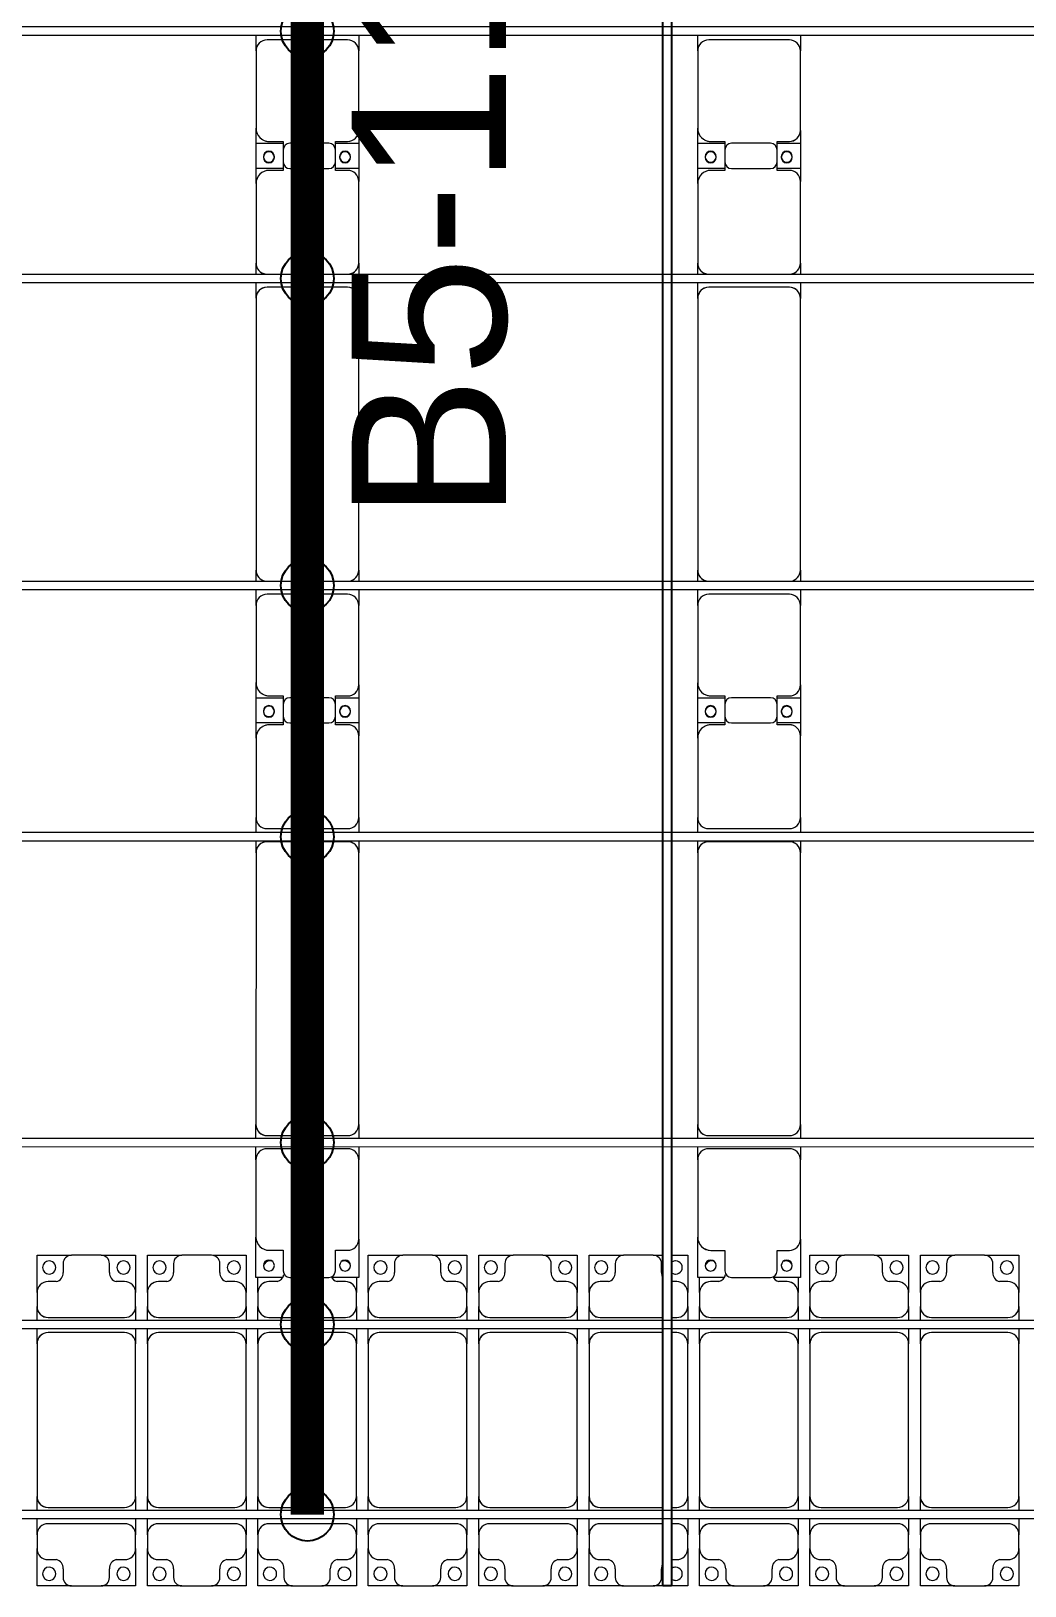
# Model space of a CAD drawing. Header units: millimetres. Extents: x -147246 to 112336, y -213734 to -86506.
# Drawn here: x -137366 to -132866, y -169394 to -162355 of the extents above; entities that cross this region are included whole.
import ezdxf

# ---------------------------------------------------------------- set-up
doc = ezdxf.new("R2010")
doc.units = ezdxf.units.MM
doc.layers.add('A-GENM', color=13, linetype='Continuous', lineweight=9)
doc.layers.add('S-BEAM', color=12, linetype='Continuous', lineweight=9)
doc.layers.add('GC-GHI CHU', color=2, linetype='Continuous')
doc.layers.add('GC-HOP 40x60 GIA CUONG', color=1, linetype='Continuous')
doc.styles.add('GC_VN', font='arial.ttf')

# ---------------------------------------------------------------- blocks, each defined once
blk = doc.blocks.new('Dầm C52 - Dầm C52-18788-BỐ TRÍ KHUNG KẾT CẤU BÈ PIN 05')
at = {"layer": 'S-BEAM', "color": 1}
for p, q in [((-74474.3, 20), (74474.3, 20)), ((74474.3, -20), (-74474.3, -20))]:
    blk.add_line(p, q, dxfattribs=at)
blk = doc.blocks.new('Dầm C52 - Dầm C52-18789-BỐ TRÍ KHUNG KẾT CẤU BÈ PIN 05')
at = {"layer": 'S-BEAM', "color": 1}
for p, q in [((-74474.3, 20), (74474.3, 20)), ((74474.3, -20), (-74474.3, -20))]:
    blk.add_line(p, q, dxfattribs=at)
blk = doc.blocks.new('Dầm C52 - Dầm C52-18790-BỐ TRÍ KHUNG KẾT CẤU BÈ PIN 05')
at = {"layer": 'S-BEAM', "color": 1}
for p, q in [((-74474.3, 20), (74474.3, 20)), ((74474.3, -20), (-74474.3, -20))]:
    blk.add_line(p, q, dxfattribs=at)
blk = doc.blocks.new('Dầm C52 - Hộp 40x60-38180-BỐ TRÍ KHUNG KẾT CẤU BÈ PIN 05')
at = {"layer": 'S-BEAM', "color": 3, "lineweight": 25}
for p, q in [((-38419.7, 20), (38419.7, 20)), ((38419.7, 20), (38419.7, -20)), ((38419.7, -20), (-38419.7, -20))]:
    blk.add_line(p, q, dxfattribs=at)
blk = doc.blocks.new('Dai phao do pin - DẢI PHAO ĐỠ PIN-35884-BỐ TRÍ KHUNG KẾT CẤU BÈ PIN 05')
at = {"layer": 'A-GENM', "color": 7}
for p, q in [((-1312.2, 241.6), (-1129.7, 241.6)), ((-1312.2, 120.5), (-1312.2, 241.6)), ((-779.7, 241.6), (-1129.7, 241.6)), ((-779.7, 241.6), (-721.9, 241.6)), ((-681.9, 241.6), (-620.3, 241.6)), ((610.3, 241.6), (-620.3, 241.6)), ((610.3, 241.6), (663.1, 241.6)), ((703.1, 241.6), (769.7, 241.6)), ((1129.7, 241.6), (769.7, 241.6)), ((1129.7, 241.6), (1312.2, 241.6)), ((1197.8, 241.6), (1380.3, 241.6)), ((1197.8, 120.5), (1197.8, 241.6)), ((1312.2, 241.6), (1312.2, 120.5)), ((1730.3, 241.6), (1380.3, 241.6)), ((1730.3, 241.6), (1800.5, 241.6)), ((1840.5, 241.6), (1889.7, 241.6)), ((3120.3, 241.6), (1889.7, 241.6)), ((3120.3, 241.6), (3190.5, 241.6)), ((3230.5, 241.6), (3279.7, 241.6)), ((3639.7, 241.6), (3279.7, 241.6)), ((3639.7, 241.6), (3822.2, 241.6)), ((3707.8, 241.6), (3890.3, 241.6)), ((3707.8, 120.5), (3707.8, 241.6)), ((3822.2, 241.6), (3822.2, 120.5)), ((4240.3, 241.6), (3890.3, 241.6)), ((4240.3, 241.6), (4310.5, 241.6)), ((-1189.7, 181.6), (-1189.7, 118.2)), ((-729.7, -173.4), (-729.7, 191.6)), ((-670.3, 191.6), (-670.3, -173.4)), ((660.3, -173.4), (660.3, 191.6)), ((719.7, 191.6), (719.7, -173.4)), ((1189.7, 118.2), (1189.7, 181.6)), ((1320.3, 181.6), (1320.3, 118.2)), ((1780.3, -173.4), (1780.3, 191.6)), ((3170.3, -173.4), (3170.3, 191.6)), ((3699.7, 118.2), (3699.7, 181.6)), ((3830.3, 181.6), (3830.3, 118.2)), ((4290.3, -173.4), (4290.3, 191.6)), ((-1312.2, 88.2), (-1312.2, -88.2)), ((-1189.7, 118.2), (-1282.2, 118.2)), ((1282.2, 118.2), (1189.7, 118.2)), ((1197.8, 88.2), (1197.8, -88.2)), ((1320.3, 118.2), (1227.8, 118.2)), ((1312.2, -88.2), (1312.2, 88.2)), ((3792.2, 118.2), (3699.7, 118.2)), ((3707.8, 88.2), (3707.8, -88.2)), ((3830.3, 118.2), (3737.8, 118.2)), ((3822.2, -88.2), (3822.2, 88.2)), ((-1312.2, -223.4), (-1312.2, -100.4)), ((-1282.2, -118.2), (-1189.7, -118.2)), ((-1189.7, -118.2), (-1189.7, -173.4)), ((1189.7, -173.4), (1189.7, -118.2)), ((1189.7, -118.2), (1282.2, -118.2)), ((1197.8, -223.4), (1197.8, -118.2)), ((1227.8, -118.2), (1320.3, -118.2)), ((1312.2, -118.2), (1312.2, -223.4)), ((1320.3, -118.2), (1320.3, -173.4)), ((3699.7, -173.4), (3699.7, -118.2)), ((3699.7, -118.2), (3792.2, -118.2)), ((3707.8, -223.4), (3707.8, -118.2)), ((3737.8, -118.2), (3830.3, -118.2)), ((3822.2, -118.2), (3822.2, -223.4)), ((3830.3, -118.2), (3830.3, -173.4)), ((-1139.7, -223.4), (-1312.2, -223.4)), ((-1139.7, -223.4), (-779.7, -223.4)), ((-721.9, -223.4), (-779.7, -223.4)), ((-620.3, -223.4), (-681.9, -223.4)), ((-620.3, -223.4), (610.3, -223.4)), ((663.1, -223.4), (610.3, -223.4)), ((769.7, -223.4), (703.1, -223.4)), ((769.7, -223.4), (1139.7, -223.4)), ((1312.2, -223.4), (1139.7, -223.4)), ((1370.3, -223.4), (1197.8, -223.4)), ((1370.3, -223.4), (1730.3, -223.4)), ((1800.5, -223.4), (1730.3, -223.4)), ((1889.7, -223.4), (1840.5, -223.4)), ((1889.7, -223.4), (3120.3, -223.4)), ((3190.5, -223.4), (3120.3, -223.4)), ((3279.7, -223.4), (3230.5, -223.4)), ((3279.7, -223.4), (3649.7, -223.4)), ((3822.2, -223.4), (3649.7, -223.4)), ((3880.3, -223.4), (3707.8, -223.4)), ((3880.3, -223.4), (4240.3, -223.4)), ((4310.5, -223.4), (4240.3, -223.4))]:
    blk.add_line(p, q, dxfattribs=at)
for centre, radius, start, end in [((-1129.7, 181.6), 60, 90, 180), ((-1129.7, 181.6), 60, 150, 180), ((-779.7, 191.6), 50, 360, 90), ((-779.7, 191.6), 50, 360, 45), ((-620.3, 191.6), 50, 90, 180), ((-620.3, 191.6), 50, 105, 180), ((610.3, 191.6), 50, 360, 90), ((610.3, 191.6), 50, 15, 90), ((769.7, 191.6), 50, 90, 180), ((769.7, 191.6), 50, 135, 180), ((1129.7, 181.6), 60, 360, 90), ((1129.7, 181.6), 60, 360, 30), ((1380.3, 181.6), 60, 90, 180), ((1380.3, 181.6), 60, 150, 180), ((1730.3, 191.6), 50, 360, 90), ((1730.3, 191.6), 50, 360, 45), ((1889.7, 191.6), 50, 90, 173.05948), ((1889.7, 191.6), 50, 105, 173.05948), ((3120.3, 191.6), 50, 360, 90), ((3120.3, 191.6), 50, 15, 90), ((3279.7, 191.6), 50, 90, 173.05948), ((3279.7, 191.6), 50, 135, 173.05948), ((3639.7, 181.6), 60, 360, 90), ((3639.7, 181.6), 60, 360, 30), ((3890.3, 181.6), 60, 90, 180), ((3890.3, 181.6), 60, 150, 180), ((4240.3, 191.6), 50, 360, 90), ((4240.3, 191.6), 50, 360, 45), ((-1258.6, 183.2), 25, 0, 180), ((-1258.6, 183.2), 25, 180, 360), ((1248.6, 183.2), 25, 360, 180), ((1248.6, 183.2), 25, 180, 0), ((1251.4, 183.2), 25, 0, 180), ((1251.4, 183.2), 25, 180, 360), ((3758.6, 183.2), 25, 0, 180), ((3758.6, 183.2), 25, 180, 360), ((3761.4, 183.2), 25, 360, 180), ((3761.4, 183.2), 25, 180, 0), ((-1282.2, 88.2), 30, 90, 180), ((1227.8, 88.2), 30, 90, 180), ((1282.2, 88.2), 30, 360, 90), ((3737.8, 88.2), 30, 90, 180), ((3792.2, 88.2), 30, 360, 90), ((-1282.2, -88.2), 30, 180, 270), ((-1282.2, -88.2), 30, 210, 240), ((-1258.6, -161.8), 25, 0, 180), ((-1258.6, -161.8), 25, 75, 90), ((1227.8, -88.2), 30, 180, 270), ((1248.6, -161.8), 25, 0, 180), ((1251.4, -161.8), 25, 0, 180), ((1282.2, -88.2), 30, 270, 360), ((3737.8, -88.2), 30, 180, 270), ((3758.6, -161.8), 25, 0, 180), ((3761.4, -161.8), 25, 0, 180), ((3792.2, -88.2), 30, 270, 360), ((-1258.6, -161.8), 25, 180, 0), ((-1139.7, -173.4), 50, 180, 270), ((-1139.7, -173.4), 50, 180, 225), ((-779.7, -173.4), 50, 270, 360), ((-779.7, -173.4), 50, 315, 360), ((-620.3, -173.4), 50, 180, 270), ((-620.3, -173.4), 50, 180, 270), ((610.3, -173.4), 50, 270, 360), ((610.3, -173.4), 50, 285, 360), ((769.7, -173.4), 50, 180, 270), ((769.7, -173.4), 50, 180, 225), ((1139.7, -173.4), 50, 270, 360), ((1139.7, -173.4), 50, 315, 360), ((1248.6, -161.8), 25, 180, 360), ((1251.4, -161.8), 25, 180, 0), ((1370.3, -173.4), 50, 180, 270), ((1370.3, -173.4), 50, 180, 225), ((1730.3, -173.4), 50, 270, 360), ((1730.3, -173.4), 50, 315, 360), ((1889.7, -173.4), 50, 186.94052, 270), ((1889.7, -173.4), 50, 186.94052, 270), ((3120.3, -173.4), 50, 270, 360), ((3120.3, -173.4), 50, 285, 360), ((3279.7, -173.4), 50, 186.94052, 270), ((3279.7, -173.4), 50, 186.94052, 225), ((3649.7, -173.4), 50, 270, 0), ((3649.7, -173.4), 50, 315, 0), ((3758.6, -161.8), 25, 180, 360), ((3761.4, -161.8), 25, 180, 360), ((3880.3, -173.4), 50, 180, 270), ((3880.3, -173.4), 50, 180, 225), ((4240.3, -173.4), 50, 270, 360), ((4240.3, -173.4), 50, 315, 360)]:
    blk.add_arc(centre, radius, start, end, dxfattribs=at)
blk = doc.blocks.new('Dai phao do pin - DẢI PHAO ĐỠ PIN-35915-BỐ TRÍ KHUNG KẾT CẤU BÈ PIN 05')
at = {"layer": 'A-GENM', "color": 7}
for p, q in [((-1312.2, 241.6), (-1129.7, 241.6)), ((-1312.2, 120.4), (-1312.2, 241.6)), ((-779.7, 241.6), (-1129.7, 241.6)), ((-779.7, 241.6), (-721.9, 241.6)), ((-681.9, 241.6), (-620.3, 241.6)), ((610.3, 241.6), (-620.3, 241.6)), ((610.3, 241.6), (663.1, 241.6)), ((703.1, 241.6), (769.7, 241.6)), ((1129.7, 241.6), (769.7, 241.6)), ((1129.7, 241.6), (1312.2, 241.6)), ((1197.8, 241.6), (1380.3, 241.6)), ((1197.8, 118.2), (1197.8, 241.6)), ((1312.2, 241.6), (1312.2, 118.2)), ((1730.3, 241.6), (1380.3, 241.6)), ((1730.3, 241.6), (1800.5, 241.6)), ((1840.5, 241.6), (1889.7, 241.6)), ((3120.3, 241.6), (1889.7, 241.6)), ((3120.3, 241.6), (3190.5, 241.6)), ((3230.5, 241.6), (3279.7, 241.6)), ((3639.7, 241.6), (3279.7, 241.6)), ((3639.7, 241.6), (3822.2, 241.6)), ((3707.8, 241.6), (3890.3, 241.6)), ((3707.8, 118.2), (3707.8, 241.6)), ((3822.2, 241.6), (3822.2, 118.2)), ((4240.3, 241.6), (3890.3, 241.6)), ((4240.3, 241.6), (4310.5, 241.6)), ((-1189.7, 181.6), (-1189.7, 118.2)), ((-729.7, -173.4), (-729.7, 191.6)), ((-670.3, 191.6), (-670.3, -173.4)), ((660.3, -173.4), (660.3, 191.6)), ((719.7, 191.6), (719.7, -173.4)), ((1189.7, 118.2), (1189.7, 181.6)), ((1320.3, 181.6), (1320.3, 118.2)), ((1780.3, -173.4), (1780.3, 191.6)), ((3170.3, -173.4), (3170.3, 191.6)), ((3699.7, 118.2), (3699.7, 181.6)), ((3830.3, 181.6), (3830.3, 118.2)), ((4290.3, -173.4), (4290.3, 191.6)), ((-1312.2, 88.2), (-1312.2, -88.2)), ((-1189.7, 118.2), (-1282.2, 118.2)), ((1282.2, 118.2), (1189.7, 118.2)), ((1197.8, 88.2), (1197.8, -88.2)), ((1320.3, 118.2), (1227.8, 118.2)), ((1312.2, -88.2), (1312.2, 88.2)), ((3792.2, 118.2), (3699.7, 118.2)), ((3707.8, 88.2), (3707.8, -88.2)), ((3830.3, 118.2), (3737.8, 118.2)), ((3822.2, -88.2), (3822.2, 88.2)), ((-1312.2, -223.4), (-1312.2, -100.4)), ((-1282.2, -118.2), (-1189.7, -118.2)), ((-1189.7, -118.2), (-1189.7, -173.4)), ((1189.7, -173.4), (1189.7, -118.2)), ((1189.7, -118.2), (1282.2, -118.2)), ((1197.8, -223.4), (1197.8, -118.2)), ((1227.8, -118.2), (1320.3, -118.2)), ((1312.2, -118.2), (1312.2, -223.4)), ((1320.3, -118.2), (1320.3, -173.4)), ((3699.7, -173.4), (3699.7, -118.2)), ((3699.7, -118.2), (3792.2, -118.2)), ((3707.8, -223.4), (3707.8, -118.2)), ((3737.8, -118.2), (3830.3, -118.2)), ((3822.2, -118.2), (3822.2, -223.4)), ((3830.3, -118.2), (3830.3, -173.4)), ((-1139.7, -223.4), (-1312.2, -223.4)), ((-1139.7, -223.4), (-779.7, -223.4)), ((-721.9, -223.4), (-779.7, -223.4)), ((-620.3, -223.4), (-681.9, -223.4)), ((-620.3, -223.4), (610.3, -223.4)), ((663.1, -223.4), (610.3, -223.4)), ((769.7, -223.4), (703.1, -223.4)), ((769.7, -223.4), (1139.7, -223.4)), ((1312.2, -223.4), (1139.7, -223.4)), ((1370.3, -223.4), (1197.8, -223.4)), ((1370.3, -223.4), (1730.3, -223.4)), ((1800.5, -223.4), (1730.3, -223.4)), ((1889.7, -223.4), (1840.5, -223.4)), ((1889.7, -223.4), (3120.3, -223.4)), ((3190.5, -223.4), (3120.3, -223.4)), ((3279.7, -223.4), (3230.5, -223.4)), ((3279.7, -223.4), (3649.7, -223.4)), ((3822.2, -223.4), (3649.7, -223.4)), ((3880.3, -223.4), (3707.8, -223.4)), ((3880.3, -223.4), (4240.3, -223.4)), ((4310.5, -223.4), (4240.3, -223.4))]:
    blk.add_line(p, q, dxfattribs=at)
for centre, radius, start, end in [((-1129.7, 181.6), 60, 90, 180), ((-1129.7, 181.6), 60, 150, 180), ((-779.7, 191.6), 50, 360, 90), ((-779.7, 191.6), 50, 360, 45), ((-620.3, 191.6), 50, 90, 180), ((-620.3, 191.6), 50, 150, 180), ((-620.3, 191.6), 50, 105, 148.92598), ((610.3, 191.6), 50, 360, 90), ((610.3, 191.6), 50, 15, 90), ((769.7, 191.6), 50, 90, 180), ((769.7, 191.6), 50, 135, 180), ((1129.7, 181.6), 60, 360, 90), ((1129.7, 181.6), 60, 360, 30), ((1380.3, 181.6), 60, 90, 180), ((1380.3, 181.6), 60, 150, 180), ((1730.3, 191.6), 50, 360, 90), ((1730.3, 191.6), 50, 360, 45), ((1889.7, 191.6), 50, 90, 173.05948), ((1889.7, 191.6), 50, 150, 173.05948), ((1889.7, 191.6), 50, 105, 148.91145), ((3120.3, 191.6), 50, 360, 90), ((3120.3, 191.6), 50, 15, 90), ((3279.7, 191.6), 50, 90, 173.05948), ((3279.7, 191.6), 50, 135, 173.05948), ((3639.7, 181.6), 60, 360, 90), ((3639.7, 181.6), 60, 360, 30), ((3890.3, 181.6), 60, 90, 180), ((3890.3, 181.6), 60, 150, 180), ((4240.3, 191.6), 50, 360, 90), ((4240.3, 191.6), 50, 360, 45), ((-1258.6, 183.2), 25, 0, 180), ((-1258.6, 183.2), 25, 180, 360), ((1248.6, 183.2), 25, 360, 180), ((1248.6, 183.2), 25, 180, 0), ((1251.4, 183.2), 25, 0, 180), ((1251.4, 183.2), 25, 180, 360), ((3758.6, 183.2), 25, 0, 180), ((3758.6, 183.2), 25, 180, 360), ((3761.4, 183.2), 25, 360, 180), ((3761.4, 183.2), 25, 180, 0), ((-1282.2, 88.2), 30, 90, 180), ((1227.8, 88.2), 30, 90, 180), ((1282.2, 88.2), 30, 360, 90), ((3737.8, 88.2), 30, 90, 180), ((3792.2, 88.2), 30, 360, 90), ((-1282.2, -88.2), 30, 180, 270), ((-1282.2, -88.2), 30, 210, 240), ((-1258.6, -161.8), 25, 0, 180), ((-1258.6, -161.8), 25, 75, 90), ((1227.8, -88.2), 30, 180, 270), ((1248.6, -161.8), 25, 0, 180), ((1251.4, -161.8), 25, 0, 180), ((1282.2, -88.2), 30, 270, 360), ((3737.8, -88.2), 30, 180, 270), ((3758.6, -161.8), 25, 0, 180), ((3761.4, -161.8), 25, 0, 180), ((3792.2, -88.2), 30, 270, 360), ((-1258.6, -161.8), 25, 180, 0), ((-1139.7, -173.4), 50, 180, 270), ((-1139.7, -173.4), 50, 180, 225), ((-779.7, -173.4), 50, 270, 360), ((-779.7, -173.4), 50, 315, 360), ((-620.3, -173.4), 50, 180, 270), ((-620.3, -173.4), 50, 180, 270), ((610.3, -173.4), 50, 270, 360), ((610.3, -173.4), 50, 285, 360), ((769.7, -173.4), 50, 180, 270), ((769.7, -173.4), 50, 180, 225), ((1139.7, -173.4), 50, 270, 360), ((1139.7, -173.4), 50, 315, 360), ((1248.6, -161.8), 25, 180, 360), ((1251.4, -161.8), 25, 180, 0), ((1370.3, -173.4), 50, 180, 270), ((1370.3, -173.4), 50, 180, 225), ((1730.3, -173.4), 50, 270, 360), ((1730.3, -173.4), 50, 315, 360), ((1889.7, -173.4), 50, 186.94052, 270), ((1889.7, -173.4), 50, 186.94052, 270), ((3120.3, -173.4), 50, 270, 360), ((3120.3, -173.4), 50, 285, 360), ((3279.7, -173.4), 50, 186.94052, 270), ((3279.7, -173.4), 50, 186.94052, 225), ((3649.7, -173.4), 50, 270, 0), ((3649.7, -173.4), 50, 315, 0), ((3758.6, -161.8), 25, 180, 360), ((3761.4, -161.8), 25, 180, 360), ((3880.3, -173.4), 50, 180, 270), ((3880.3, -173.4), 50, 180, 225), ((4240.3, -173.4), 50, 270, 360), ((4240.3, -173.4), 50, 315, 360)]:
    blk.add_arc(centre, radius, start, end, dxfattribs=at)
blk = doc.blocks.new('Dai phaodi lai - DẢI PHAO ĐI LẠI-37321-BỐ TRÍ KHUNG KẾT CẤU BÈ PIN 05')
at = {"layer": 'A-GENM', "color": 7}
for p, q in [((2776.8, 748.4), (2933.1, 748.4)), ((2776.8, 579.3), (2776.8, 748.4)), ((2895.1, 710.4), (2895.1, 670.7)), ((3066.9, 748.4), (2933.1, 748.4)), ((3066.9, 748.4), (3223.2, 748.4)), ((3104.9, 670.7), (3104.9, 710.4)), ((3223.2, 748.4), (3223.2, 579.3)), ((3276.8, 748.4), (3433.1, 748.4)), ((3276.8, 579.3), (3276.8, 748.4)), ((3395.1, 710.4), (3395.1, 670.7)), ((3566.9, 748.4), (3433.1, 748.4)), ((3572.3, 748.4), (3723.2, 748.4)), ((3604.9, 670.7), (3604.9, 710.4)), ((3723.2, 748.4), (3723.2, 579.3)), ((4276.8, 748.4), (4433.1, 748.4)), ((4276.8, 579.3), (4276.8, 748.4)), ((4395.1, 710.4), (4395.1, 670.7)), ((4566.9, 748.4), (4433.1, 748.4)), ((4566.9, 748.4), (4723.2, 748.4)), ((4604.9, 670.7), (4604.9, 710.4)), ((4723.2, 748.4), (4723.2, 579.3)), ((4776.8, 748.4), (4933.1, 748.4)), ((4776.8, 579.3), (4776.8, 748.4)), ((4895.1, 710.4), (4895.1, 670.7)), ((5066.9, 748.4), (4933.1, 748.4)), ((5066.9, 748.4), (5223.2, 748.4)), ((5104.9, 670.7), (5104.9, 710.4)), ((5223.2, 748.4), (5223.2, 579.3)), ((5276.8, 748.4), (5433.1, 748.4)), ((5276.8, 579.3), (5276.8, 748.4)), ((5395.1, 710.4), (5395.1, 670.7)), ((5566.9, 748.4), (5433.1, 748.4)), ((5566.9, 748.4), (5610, 748.4)), ((5604.9, 670.7), (5604.9, 710.4)), ((5650, 748.4), (5723.2, 748.4)), ((5723.2, 748.4), (5723.2, 579.3)), ((6276.8, 748.4), (6433.1, 748.4)), ((6276.8, 579.3), (6276.8, 748.4)), ((6395.1, 710.4), (6395.1, 670.7)), ((6566.9, 748.4), (6433.1, 748.4)), ((6566.9, 748.4), (6723.2, 748.4)), ((6604.9, 670.7), (6604.9, 710.4)), ((6723.2, 748.4), (6723.2, 579.3)), ((6776.8, 748.4), (6933.1, 748.4)), ((6776.8, 579.3), (6776.8, 748.4)), ((6895.1, 710.4), (6895.1, 670.7)), ((7066.9, 748.4), (6933.1, 748.4)), ((7066.9, 748.4), (7223.2, 748.4)), ((7104.9, 670.7), (7104.9, 710.4)), ((7223.2, 748.4), (7223.2, 579.3)), ((3776.8, 579.3), (3776.8, 648.9)), ((4223.2, 649.2), (4223.2, 579.3)), ((5776.8, 579.3), (5776.8, 648.9)), ((6223.2, 649.2), (6223.2, 579.3)), ((2776.8, 579.3), (2776.8, 516.7)), ((2864.3, 629.3), (2826.8, 629.3)), ((3173.2, 629.3), (3135.7, 629.3)), ((3223.2, 516.7), (3223.2, 579.3)), ((3276.8, 579.3), (3276.8, 516.7)), ((3364.3, 629.3), (3326.8, 629.3)), ((3673.2, 629.3), (3635.7, 629.3)), ((3723.2, 516.7), (3723.2, 579.3)), ((3776.8, 579.3), (3776.8, 516.7)), ((3864.3, 629.3), (3826.8, 629.3)), ((4173.2, 629.3), (4135.7, 629.3)), ((4223.2, 516.7), (4223.2, 579.3)), ((4276.8, 579.3), (4276.8, 516.7)), ((4364.3, 629.3), (4326.8, 629.3)), ((4673.2, 629.3), (4635.7, 629.3)), ((4723.2, 516.7), (4723.2, 579.3)), ((4776.8, 579.3), (4776.8, 516.7)), ((4864.3, 629.3), (4826.8, 629.3)), ((5173.2, 629.3), (5135.7, 629.3)), ((5223.2, 516.7), (5223.2, 579.3)), ((5276.8, 579.3), (5276.8, 516.7)), ((5364.3, 629.3), (5326.8, 629.3)), ((5673.2, 629.3), (5650, 629.3)), ((5723.2, 516.7), (5723.2, 579.3)), ((5776.8, 579.3), (5776.8, 516.7)), ((5864.3, 629.3), (5826.8, 629.3)), ((6173.2, 629.3), (6135.7, 629.3)), ((6223.2, 516.7), (6223.2, 579.3)), ((6276.8, 579.3), (6276.8, 516.7)), ((6364.3, 629.3), (6326.8, 629.3)), ((6673.2, 629.3), (6635.7, 629.3)), ((6723.2, 516.7), (6723.2, 579.3)), ((6776.8, 579.3), (6776.8, 516.7)), ((6864.3, 629.3), (6826.8, 629.3)), ((7173.2, 629.3), (7135.7, 629.3)), ((7223.2, 516.7), (7223.2, 579.3)), ((2776.8, 455.1), (2776.8, 516.7)), ((3223.2, 516.7), (3223.2, 455.1)), ((3276.8, 455.1), (3276.8, 516.7)), ((3723.2, 516.7), (3723.2, 455.1)), ((3776.8, 455.1), (3776.8, 516.7)), ((4223.2, 516.7), (4223.2, 455.1)), ((4276.8, 455.1), (4276.8, 516.7)), ((4723.2, 516.7), (4723.2, 455.1)), ((4776.8, 455.1), (4776.8, 516.7)), ((5223.2, 516.7), (5223.2, 455.1)), ((5276.8, 455.1), (5276.8, 516.7)), ((5723.2, 516.7), (5723.2, 455.1)), ((5776.8, 455.1), (5776.8, 516.7)), ((6223.2, 516.7), (6223.2, 455.1)), ((6276.8, 455.1), (6276.8, 516.7)), ((6723.2, 516.7), (6723.2, 455.1)), ((6776.8, 455.1), (6776.8, 516.7)), ((7223.2, 516.7), (7223.2, 455.1)), ((2826.8, 466.7), (3173.2, 466.7)), ((3326.8, 466.7), (3673.2, 466.7)), ((3826.8, 466.7), (4173.2, 466.7)), ((4326.8, 466.7), (4673.2, 466.7)), ((4826.8, 466.7), (5173.2, 466.7)), ((5326.8, 466.7), (5610, 466.7)), ((5650, 466.7), (5673.2, 466.7)), ((5826.8, 466.7), (6173.2, 466.7)), ((6326.8, 466.7), (6673.2, 466.7)), ((6826.8, 466.7), (7173.2, 466.7)), ((2776.8, 348.3), (2776.8, 415.1)), ((3173.2, 398.3), (2826.8, 398.3)), ((3223.2, 415.1), (3223.2, 348.3)), ((3276.8, 348.3), (3276.8, 415.1)), ((3673.2, 398.3), (3326.8, 398.3)), ((3723.2, 415.1), (3723.2, 348.3)), ((3776.8, 348.3), (3776.8, 415.1)), ((4173.2, 398.3), (3826.8, 398.3)), ((4223.2, 415.1), (4223.2, 348.3)), ((4276.8, 348.3), (4276.8, 415.1)), ((4673.2, 398.3), (4326.8, 398.3)), ((4723.2, 415.1), (4723.2, 348.3)), ((4776.8, 348.3), (4776.8, 415.1)), ((5173.2, 398.3), (4826.8, 398.3)), ((5223.2, 415.1), (5223.2, 348.3)), ((5276.8, 348.3), (5276.8, 415.1)), ((5610, 398.3), (5326.8, 398.3)), ((5673.2, 398.3), (5650, 398.3)), ((5723.2, 415.1), (5723.2, 348.3)), ((5776.8, 348.3), (5776.8, 415.1)), ((6173.2, 398.3), (5826.8, 398.3)), ((6223.2, 415.1), (6223.2, 348.3)), ((6276.8, 348.3), (6276.8, 415.1)), ((6673.2, 398.3), (6326.8, 398.3)), ((6723.2, 415.1), (6723.2, 348.3)), ((6776.8, 348.3), (6776.8, 415.1)), ((7173.2, 398.3), (6826.8, 398.3)), ((7223.2, 415.1), (7223.2, 348.3)), ((2776.8, 348.3), (2776.8, -343.3)), ((3223.2, -343.3), (3223.2, 348.3)), ((3276.8, 348.3), (3276.8, -343.3)), ((3723.2, -343.3), (3723.2, 348.3)), ((3776.8, 348.3), (3776.8, -343.3)), ((4223.2, -343.3), (4223.2, 348.3)), ((4276.8, 348.3), (4276.8, -343.3)), ((4723.2, -343.3), (4723.2, 348.3)), ((4776.8, 348.3), (4776.8, -343.3)), ((5223.2, -343.3), (5223.2, 348.3)), ((5276.8, 348.3), (5276.8, -343.3)), ((5723.2, -343.3), (5723.2, 348.3)), ((5776.8, 348.3), (5776.8, -343.3)), ((6223.2, -343.3), (6223.2, 348.3)), ((6276.8, 348.3), (6276.8, -343.3)), ((6723.2, -343.3), (6723.2, 348.3)), ((6776.8, 348.3), (6776.8, -343.3)), ((7223.2, -343.3), (7223.2, 348.3)), ((2776.8, -404.9), (2776.8, -343.3)), ((3223.2, -343.3), (3223.2, -404.9)), ((3276.8, -404.9), (3276.8, -343.3)), ((3723.2, -343.3), (3723.2, -404.9)), ((3776.8, -404.9), (3776.8, -343.3)), ((4223.2, -343.3), (4223.2, -404.9)), ((4276.8, -404.9), (4276.8, -343.3)), ((4723.2, -343.3), (4723.2, -404.9)), ((4776.8, -404.9), (4776.8, -343.3)), ((5223.2, -343.3), (5223.2, -404.9)), ((5276.8, -404.9), (5276.8, -343.3)), ((5723.2, -343.3), (5723.2, -404.9)), ((5776.8, -404.9), (5776.8, -343.3)), ((6223.2, -343.3), (6223.2, -404.9)), ((6276.8, -404.9), (6276.8, -343.3)), ((6723.2, -343.3), (6723.2, -404.9)), ((6776.8, -404.9), (6776.8, -343.3)), ((7223.2, -343.3), (7223.2, -404.9)), ((2826.8, -393.3), (3173.2, -393.3)), ((3326.8, -393.3), (3673.2, -393.3)), ((3826.8, -393.3), (4173.2, -393.3)), ((4326.8, -393.3), (4673.2, -393.3)), ((4826.8, -393.3), (5173.2, -393.3)), ((5326.8, -393.3), (5610, -393.3)), ((5650, -393.3), (5673.2, -393.3)), ((5826.8, -393.3), (6173.2, -393.3)), ((6326.8, -393.3), (6673.2, -393.3)), ((6826.8, -393.3), (7173.2, -393.3)), ((2776.8, -516.7), (2776.8, -444.9)), ((3173.2, -466.7), (2826.8, -466.7)), ((3223.2, -444.9), (3223.2, -516.7)), ((3276.8, -516.7), (3276.8, -444.9)), ((3673.2, -466.7), (3326.8, -466.7)), ((3723.2, -444.9), (3723.2, -516.7)), ((3776.8, -516.7), (3776.8, -444.9)), ((4173.2, -466.7), (3826.8, -466.7)), ((4223.2, -444.9), (4223.2, -516.7)), ((4276.8, -516.7), (4276.8, -444.9)), ((4673.2, -466.7), (4326.8, -466.7)), ((4723.2, -444.9), (4723.2, -516.7)), ((4776.8, -516.7), (4776.8, -444.9)), ((5173.2, -466.7), (4826.8, -466.7)), ((5223.2, -444.9), (5223.2, -516.7)), ((5276.8, -516.7), (5276.8, -444.9)), ((5610, -466.7), (5326.8, -466.7)), ((5673.2, -466.7), (5650, -466.7)), ((5723.2, -444.9), (5723.2, -516.7)), ((5776.8, -516.7), (5776.8, -444.9)), ((6173.2, -466.7), (5826.8, -466.7)), ((6223.2, -444.9), (6223.2, -516.7)), ((6276.8, -516.7), (6276.8, -444.9)), ((6673.2, -466.7), (6326.8, -466.7)), ((6723.2, -444.9), (6723.2, -516.7)), ((6776.8, -516.7), (6776.8, -444.9)), ((7173.2, -466.7), (6826.8, -466.7)), ((7223.2, -444.9), (7223.2, -516.7)), ((2776.8, -516.7), (2776.8, -579.3)), ((3223.2, -579.3), (3223.2, -516.7)), ((3276.8, -516.7), (3276.8, -579.3)), ((3723.2, -579.3), (3723.2, -516.7)), ((3776.8, -516.7), (3776.8, -579.3)), ((4223.2, -579.3), (4223.2, -516.7)), ((4276.8, -516.7), (4276.8, -579.3)), ((4723.2, -579.3), (4723.2, -516.7)), ((4776.8, -516.7), (4776.8, -579.3)), ((5223.2, -579.3), (5223.2, -516.7)), ((5276.8, -516.7), (5276.8, -579.3)), ((5723.2, -579.3), (5723.2, -516.7)), ((5776.8, -516.7), (5776.8, -579.3)), ((6223.2, -579.3), (6223.2, -516.7)), ((6276.8, -516.7), (6276.8, -579.3)), ((6723.2, -579.3), (6723.2, -516.7)), ((6776.8, -516.7), (6776.8, -579.3)), ((7223.2, -579.3), (7223.2, -516.7)), ((2776.8, -748.4), (2776.8, -579.3)), ((2826.8, -629.3), (2864.3, -629.3)), ((3135.7, -629.3), (3173.2, -629.3)), ((3223.2, -579.3), (3223.2, -748.4)), ((3276.8, -748.4), (3276.8, -579.3)), ((3326.8, -629.3), (3364.3, -629.3)), ((3635.7, -629.3), (3673.2, -629.3)), ((3723.2, -579.3), (3723.2, -748.4)), ((3776.8, -748.4), (3776.8, -579.3)), ((3826.8, -629.3), (3864.3, -629.3)), ((4135.7, -629.3), (4173.2, -629.3)), ((4223.2, -579.3), (4223.2, -748.4)), ((4276.8, -748.4), (4276.8, -579.3)), ((4326.8, -629.3), (4364.3, -629.3)), ((4635.7, -629.3), (4673.2, -629.3)), ((4723.2, -579.3), (4723.2, -748.4)), ((4776.8, -748.4), (4776.8, -579.3)), ((4826.8, -629.3), (4864.3, -629.3)), ((5135.7, -629.3), (5173.2, -629.3)), ((5223.2, -579.3), (5223.2, -748.4)), ((5276.8, -748.4), (5276.8, -579.3)), ((5326.8, -629.3), (5364.3, -629.3)), ((5650, -629.3), (5673.2, -629.3)), ((5723.2, -579.3), (5723.2, -748.4)), ((5776.8, -748.4), (5776.8, -579.3)), ((5826.8, -629.3), (5864.3, -629.3)), ((6135.7, -629.3), (6173.2, -629.3)), ((6223.2, -579.3), (6223.2, -748.4)), ((6276.8, -748.4), (6276.8, -579.3)), ((6326.8, -629.3), (6364.3, -629.3)), ((6635.7, -629.3), (6673.2, -629.3)), ((6723.2, -579.3), (6723.2, -748.4)), ((6776.8, -748.4), (6776.8, -579.3)), ((6826.8, -629.3), (6864.3, -629.3)), ((7135.7, -629.3), (7173.2, -629.3)), ((7223.2, -579.3), (7223.2, -748.4)), ((2895.1, -670.7), (2895.1, -710.4)), ((3104.9, -710.4), (3104.9, -670.7)), ((3395.1, -670.7), (3395.1, -710.4)), ((3604.9, -710.4), (3604.9, -670.7)), ((3895.1, -670.7), (3895.1, -710.4)), ((4104.9, -710.4), (4104.9, -670.7)), ((4395.1, -670.7), (4395.1, -710.4)), ((4604.9, -710.4), (4604.9, -670.7)), ((4895.1, -670.7), (4895.1, -710.4)), ((5104.9, -710.4), (5104.9, -670.7)), ((5395.1, -670.7), (5395.1, -710.4)), ((5604.9, -710.4), (5604.9, -670.7)), ((5895.1, -670.7), (5895.1, -710.4)), ((6104.9, -710.4), (6104.9, -670.7)), ((6395.1, -670.7), (6395.1, -710.4)), ((6604.9, -710.4), (6604.9, -670.7)), ((6895.1, -670.7), (6895.1, -710.4)), ((7104.9, -710.4), (7104.9, -670.7)), ((2933.1, -748.4), (2776.8, -748.4)), ((2933.1, -748.4), (3066.9, -748.4)), ((3223.2, -748.4), (3066.9, -748.4)), ((3433.1, -748.4), (3276.8, -748.4)), ((3433.1, -748.4), (3566.9, -748.4)), ((3723.2, -748.4), (3566.9, -748.4)), ((3933.1, -748.4), (3776.8, -748.4)), ((3933.1, -748.4), (4066.9, -748.4)), ((4223.2, -748.4), (4066.9, -748.4)), ((4433.1, -748.4), (4276.8, -748.4)), ((4433.1, -748.4), (4566.9, -748.4)), ((4723.2, -748.4), (4566.9, -748.4)), ((4933.1, -748.4), (4776.8, -748.4)), ((4933.1, -748.4), (5066.9, -748.4)), ((5223.2, -748.4), (5066.9, -748.4)), ((5433.1, -748.4), (5276.8, -748.4)), ((5433.1, -748.4), (5566.9, -748.4)), ((5610, -748.4), (5566.9, -748.4)), ((5723.2, -748.4), (5650, -748.4)), ((5933.1, -748.4), (5776.8, -748.4)), ((5933.1, -748.4), (6066.9, -748.4)), ((6223.2, -748.4), (6066.9, -748.4)), ((6433.1, -748.4), (6276.8, -748.4)), ((6433.1, -748.4), (6566.9, -748.4)), ((6723.2, -748.4), (6566.9, -748.4)), ((6933.1, -748.4), (6776.8, -748.4)), ((6933.1, -748.4), (7066.9, -748.4)), ((7223.2, -748.4), (7066.9, -748.4))]:
    blk.add_line(p, q, dxfattribs=at)
for centre, radius, start, end in [((2831.6, 693.3), 30, 90, 270), ((2831.6, 693.3), 30, 270, 90), ((2933.1, 710.4), 38, 90, 180), ((2933.1, 710.4), 38, 90, 135), ((3066.9, 710.4), 38, 0, 90), ((3066.9, 710.4), 38, 45, 90), ((3168.4, 693.3), 30, 90, 270), ((3168.4, 693.3), 30, 270, 90), ((3331.6, 693.3), 30, 90, 270), ((3331.6, 693.3), 30, 270, 90), ((3433.1, 710.4), 38, 90, 180), ((3433.1, 710.4), 38, 90, 135), ((3566.9, 710.4), 38, 0, 90), ((3566.9, 710.4), 38, 45, 81.79916), ((3668.4, 693.3), 30, 90, 270), ((3668.4, 693.3), 30, 270, 90), ((3831.6, 693.3), 30, 90, 165), ((3831.6, 693.3), 30, 75, 90), ((4168.4, 693.3), 30, 90, 118.45309), ((4168.4, 693.3), 30, 30, 90), ((4331.6, 693.3), 30, 90, 270), ((4331.6, 693.3), 30, 270, 90), ((4433.1, 710.4), 38, 90, 180), ((4433.1, 710.4), 38, 90, 135), ((4566.9, 710.4), 38, 0, 90), ((4566.9, 710.4), 38, 45, 90), ((4668.4, 693.3), 30, 90, 270), ((4668.4, 693.3), 30, 270, 90), ((4831.6, 693.3), 30, 90, 270), ((4831.6, 693.3), 30, 270, 90), ((4933.1, 710.4), 38, 90, 180), ((4933.1, 710.4), 38, 90, 135), ((5066.9, 710.4), 38, 360, 90), ((5066.9, 710.4), 38, 45, 90), ((5168.4, 693.3), 30, 90, 270), ((5168.4, 693.3), 30, 270, 90), ((5331.6, 693.3), 30, 90, 270), ((5331.6, 693.3), 30, 270, 90), ((5433.1, 710.4), 38, 90, 180), ((5433.1, 710.4), 38, 90, 135), ((5566.9, 710.4), 38, 0, 90), ((5566.9, 710.4), 38, 45, 90), ((5668.4, 693.3), 30, 90, 120), ((5668.4, 693.3), 30, 270, 90), ((5831.6, 693.3), 30, 90, 165), ((5831.6, 693.3), 30, 75, 90), ((6168.4, 693.3), 30, 90, 118.45309), ((6168.4, 693.3), 30, 30, 90), ((6331.6, 693.3), 30, 90, 270), ((6331.6, 693.3), 30, 270, 90), ((6433.1, 710.4), 38, 90, 180), ((6433.1, 710.4), 38, 90, 135), ((6566.9, 710.4), 38, 0, 90), ((6566.9, 710.4), 38, 45, 90), ((6668.4, 693.3), 30, 90, 270), ((6668.4, 693.3), 30, 270, 90), ((6831.6, 693.3), 30, 90, 270), ((6831.6, 693.3), 30, 270, 90), ((6933.1, 710.4), 38, 90, 180), ((6933.1, 710.4), 38, 90, 135), ((7066.9, 710.4), 38, 0, 90), ((7066.9, 710.4), 38, 45, 90), ((7168.4, 693.3), 30, 90, 270), ((7168.4, 693.3), 30, 270, 90), ((2855.2, 668.2), 40, 283.18854, 3.50807), ((3144.8, 668.2), 40, 176.49193, 256.81146), ((3355.2, 668.2), 40, 283.18854, 3.50807), ((3644.8, 668.2), 40, 176.49193, 256.81146), ((3855.2, 668.2), 40, 283.18854, 350.12149), ((4144.8, 668.2), 40, 203.2651, 256.81146), ((4355.2, 668.2), 40, 283.18854, 3.50807), ((4644.8, 668.2), 40, 176.49193, 256.81146), ((4855.2, 668.2), 40, 283.18854, 3.50807), ((5144.8, 668.2), 40, 176.49193, 256.81146), ((5355.2, 668.2), 40, 283.18854, 3.50807), ((5644.8, 668.2), 40, 176.49193, 203.2651), ((5668.4, 693.3), 30, 240, 270), ((5855.2, 668.2), 40, 283.18854, 350.12149), ((6144.8, 668.2), 40, 203.2651, 256.81146), ((6355.2, 668.2), 40, 283.18854, 3.50807), ((6644.8, 668.2), 40, 176.49193, 256.81146), ((6855.2, 668.2), 40, 283.18854, 3.50807), ((7144.8, 668.2), 40, 176.49193, 256.81146), ((2826.8, 579.3), 50, 90, 180), ((2826.8, 579.3), 50, 90, 135), ((3173.2, 579.3), 50, 0, 90), ((3173.2, 579.3), 50, 45, 90), ((3326.8, 579.3), 50, 90, 180), ((3326.8, 579.3), 50, 90, 135), ((3673.2, 579.3), 50, 0, 90), ((3673.2, 579.3), 50, 45, 90), ((3826.8, 579.3), 50, 90, 180), ((3826.8, 579.3), 50, 90, 135), ((4173.2, 579.3), 50, 0, 90), ((4173.2, 579.3), 50, 47.75282, 90), ((4326.8, 579.3), 50, 90, 180), ((4326.8, 579.3), 50, 90, 135), ((4673.2, 579.3), 50, 0, 90), ((4673.2, 579.3), 50, 45, 90), ((4826.8, 579.3), 50, 90, 180), ((4826.8, 579.3), 50, 90, 135), ((5173.2, 579.3), 50, 360, 90), ((5173.2, 579.3), 50, 45, 90), ((5326.8, 579.3), 50, 90, 180), ((5326.8, 579.3), 50, 90, 135), ((5673.2, 579.3), 50, 360, 90), ((5673.2, 579.3), 50, 45, 90), ((5826.8, 579.3), 50, 90, 180), ((5826.8, 579.3), 50, 90, 133.15389), ((6173.2, 579.3), 50, 0, 90), ((6173.2, 579.3), 50, 45, 90), ((6326.8, 579.3), 50, 90, 180), ((6326.8, 579.3), 50, 90, 135), ((6673.2, 579.3), 50, 360, 90), ((6673.2, 579.3), 50, 45, 90), ((6826.8, 579.3), 50, 90, 180), ((6826.8, 579.3), 50, 90, 135), ((7173.2, 579.3), 50, 0, 90), ((7173.2, 579.3), 50, 45, 90), ((2826.8, 516.7), 50, 180, 270), ((3173.2, 516.7), 50, 270, 0), ((3326.8, 516.7), 50, 180, 270), ((3673.2, 516.7), 50, 270, 0), ((3826.8, 516.7), 50, 180, 270), ((4173.2, 516.7), 50, 270, 0), ((4326.8, 516.7), 50, 180, 270), ((4673.2, 516.7), 50, 270, 0), ((4826.8, 516.7), 50, 180, 270), ((5173.2, 516.7), 50, 270, 0), ((5326.8, 516.7), 50, 180, 270), ((5673.2, 516.7), 50, 270, 0), ((5826.8, 516.7), 50, 180, 270), ((6173.2, 516.7), 50, 270, 0), ((6326.8, 516.7), 50, 180, 270), ((6673.2, 516.7), 50, 270, 0), ((6826.8, 516.7), 50, 180, 270), ((7173.2, 516.7), 50, 270, 0), ((2826.8, 516.7), 50, 225, 270), ((3173.2, 516.7), 50, 270, 315), ((3326.8, 516.7), 50, 225, 270), ((3673.2, 516.7), 50, 270, 315), ((3826.8, 516.7), 50, 225, 270), ((4173.2, 516.7), 50, 270, 312.24796), ((4326.8, 516.7), 50, 225, 270), ((4673.2, 516.7), 50, 270, 315), ((4826.8, 516.7), 50, 225, 270), ((5173.2, 516.7), 50, 270, 315), ((5326.8, 516.7), 50, 225, 270), ((5673.2, 516.7), 50, 270, 315), ((5826.8, 516.7), 50, 226.84689, 270), ((6173.2, 516.7), 50, 270, 315), ((6326.8, 516.7), 50, 225, 270), ((6673.2, 516.7), 50, 270, 315), ((6826.8, 516.7), 50, 225, 270), ((7173.2, 516.7), 50, 270, 315), ((2826.8, 348.3), 50, 90, 180), ((2826.8, 348.3), 50, 120, 165), ((3173.2, 348.3), 50, 0, 90), ((3173.2, 348.3), 50, 45, 90), ((3326.8, 348.3), 50, 90, 180), ((3326.8, 348.3), 50, 120, 165), ((3673.2, 348.3), 50, 360, 90), ((3673.2, 348.3), 50, 45, 90), ((3826.8, 348.3), 50, 90, 180), ((3826.8, 348.3), 50, 120, 165), ((4173.2, 348.3), 50, 360, 90), ((4173.2, 348.3), 50, 45, 90), ((4326.8, 348.3), 50, 90, 180), ((4326.8, 348.3), 50, 120, 165), ((4673.2, 348.3), 50, 360, 90), ((4673.2, 348.3), 50, 45, 90), ((4826.8, 348.3), 50, 90, 180), ((4826.8, 348.3), 50, 120, 165), ((5173.2, 348.3), 50, 0, 90), ((5173.2, 348.3), 50, 45, 90), ((5326.8, 348.3), 50, 90, 180), ((5326.8, 348.3), 50, 120, 165), ((5673.2, 348.3), 50, 360, 90), ((5673.2, 348.3), 50, 45, 90), ((5826.8, 348.3), 50, 90, 180), ((5826.8, 348.3), 50, 120, 165), ((6173.2, 348.3), 50, 360, 90), ((6173.2, 348.3), 50, 45, 90), ((6326.8, 348.3), 50, 90, 180), ((6326.8, 348.3), 50, 120, 165), ((6673.2, 348.3), 50, 360, 90), ((6673.2, 348.3), 50, 45, 90), ((6826.8, 348.3), 50, 90, 180), ((6826.8, 348.3), 50, 120, 165), ((7173.2, 348.3), 50, 360, 90), ((7173.2, 348.3), 50, 45, 90), ((2826.8, -343.3), 50, 180, 270), ((2826.8, -343.3), 50, 180, 255), ((3173.2, -343.3), 50, 270, 0), ((3173.2, -343.3), 50, 315, 0), ((3326.8, -343.3), 50, 180, 270), ((3326.8, -343.3), 50, 180, 255), ((3673.2, -343.3), 50, 270, 0), ((3673.2, -343.3), 50, 315, 0), ((3826.8, -343.3), 50, 180, 270), ((3826.8, -343.3), 50, 180, 255), ((4173.2, -343.3), 50, 270, 0), ((4173.2, -343.3), 50, 315, 0), ((4326.8, -343.3), 50, 180, 270), ((4326.8, -343.3), 50, 180, 255), ((4673.2, -343.3), 50, 270, 0), ((4673.2, -343.3), 50, 315, 0), ((4826.8, -343.3), 50, 180, 270), ((4826.8, -343.3), 50, 180, 255), ((5173.2, -343.3), 50, 270, 0), ((5173.2, -343.3), 50, 315, 0), ((5326.8, -343.3), 50, 180, 270), ((5326.8, -343.3), 50, 180, 255), ((5673.2, -343.3), 50, 270, 0), ((5673.2, -343.3), 50, 315, 0), ((5826.8, -343.3), 50, 180, 270), ((5826.8, -343.3), 50, 180, 255), ((6173.2, -343.3), 50, 270, 0), ((6173.2, -343.3), 50, 315, 0), ((6326.8, -343.3), 50, 180, 270), ((6326.8, -343.3), 50, 180, 255), ((6673.2, -343.3), 50, 270, 0), ((6673.2, -343.3), 50, 315, 0), ((6826.8, -343.3), 50, 180, 270), ((6826.8, -343.3), 50, 180, 255), ((7173.2, -343.3), 50, 270, 0), ((7173.2, -343.3), 50, 315, 0), ((2826.8, -516.7), 50, 90, 180), ((2826.8, -516.7), 50, 90, 135), ((3173.2, -516.7), 50, 360, 90), ((3173.2, -516.7), 50, 45, 90), ((3326.8, -516.7), 50, 90, 180), ((3326.8, -516.7), 50, 90, 135), ((3673.2, -516.7), 50, 360, 90), ((3673.2, -516.7), 50, 45, 90), ((3826.8, -516.7), 50, 90, 180), ((3826.8, -516.7), 50, 90, 135), ((4173.2, -516.7), 50, 360, 90), ((4173.2, -516.7), 50, 45, 90), ((4326.8, -516.7), 50, 90, 180), ((4326.8, -516.7), 50, 90, 135), ((4673.2, -516.7), 50, 360, 90), ((4673.2, -516.7), 50, 45, 90), ((4826.8, -516.7), 50, 90, 180), ((4826.8, -516.7), 50, 90, 135), ((5173.2, -516.7), 50, 360, 90), ((5173.2, -516.7), 50, 45, 90), ((5326.8, -516.7), 50, 90, 180), ((5326.8, -516.7), 50, 90, 135), ((5673.2, -516.7), 50, 360, 90), ((5673.2, -516.7), 50, 45, 90), ((5826.8, -516.7), 50, 90, 180), ((5826.8, -516.7), 50, 90, 133.14755), ((6173.2, -516.7), 50, 360, 90), ((6173.2, -516.7), 50, 45, 90), ((6326.8, -516.7), 50, 90, 180), ((6326.8, -516.7), 50, 90, 135), ((6673.2, -516.7), 50, 360, 90), ((6673.2, -516.7), 50, 45, 90), ((6826.8, -516.7), 50, 90, 180), ((6826.8, -516.7), 50, 90, 135), ((7173.2, -516.7), 50, 360, 90), ((7173.2, -516.7), 50, 45, 90), ((2826.8, -579.3), 50, 180, 270), ((2826.8, -579.3), 50, 225, 270), ((2855.2, -668.2), 40, 356.49193, 76.81146), ((3144.8, -668.2), 40, 103.18854, 183.50807), ((3173.2, -579.3), 50, 270, 360), ((3173.2, -579.3), 50, 270, 315), ((3326.8, -579.3), 50, 180, 270), ((3326.8, -579.3), 50, 225, 270), ((3355.2, -668.2), 40, 356.49193, 76.81146), ((3644.8, -668.2), 40, 103.18854, 183.50807), ((3673.2, -579.3), 50, 270, 360), ((3673.2, -579.3), 50, 270, 315), ((3826.8, -579.3), 50, 180, 270), ((3826.8, -579.3), 50, 225, 270), ((3855.2, -668.2), 40, 356.49193, 76.81146), ((4144.8, -668.2), 40, 103.18854, 183.50807), ((4173.2, -579.3), 50, 270, 360), ((4173.2, -579.3), 50, 270, 315), ((4326.8, -579.3), 50, 180, 270), ((4326.8, -579.3), 50, 225, 270), ((4355.2, -668.2), 40, 356.49193, 76.81146), ((4644.8, -668.2), 40, 103.18854, 183.50807), ((4673.2, -579.3), 50, 270, 360), ((4673.2, -579.3), 50, 270, 315), ((4826.8, -579.3), 50, 180, 270), ((4826.8, -579.3), 50, 225, 270), ((4855.2, -668.2), 40, 356.49193, 76.81146), ((5144.8, -668.2), 40, 103.18854, 183.50807), ((5173.2, -579.3), 50, 270, 360), ((5173.2, -579.3), 50, 270, 315), ((5326.8, -579.3), 50, 180, 270), ((5326.8, -579.3), 50, 225, 270), ((5355.2, -668.2), 40, 356.49193, 76.81146), ((5673.2, -579.3), 50, 270, 360), ((5673.2, -579.3), 50, 270, 315), ((5826.8, -579.3), 50, 180, 270), ((5826.8, -579.3), 50, 226.85324, 270), ((5855.2, -668.2), 40, 356.49193, 76.81146), ((6144.8, -668.2), 40, 103.18854, 183.50807), ((6173.2, -579.3), 50, 270, 360), ((6173.2, -579.3), 50, 270, 315), ((6326.8, -579.3), 50, 180, 270), ((6326.8, -579.3), 50, 225, 270), ((6355.2, -668.2), 40, 356.49193, 76.81146), ((6644.8, -668.2), 40, 103.18854, 183.50807), ((6673.2, -579.3), 50, 270, 360), ((6673.2, -579.3), 50, 270, 315), ((6826.8, -579.3), 50, 180, 270), ((6826.8, -579.3), 50, 225, 270), ((6855.2, -668.2), 40, 356.49193, 76.81146), ((7144.8, -668.2), 40, 103.18854, 183.50807), ((7173.2, -579.3), 50, 270, 0), ((7173.2, -579.3), 50, 270, 315), ((2831.6, -693.3), 30, 90, 270), ((2831.6, -693.3), 30, 270, 90), ((3168.4, -693.3), 30, 90, 270), ((3168.4, -693.3), 30, 270, 90), ((3331.6, -693.3), 30, 90, 270), ((3331.6, -693.3), 30, 270, 90), ((3668.4, -693.3), 30, 90, 270), ((3668.4, -693.3), 30, 270, 90), ((3831.6, -693.3), 30, 90, 270), ((3831.6, -693.3), 30, 270, 90), ((4168.4, -693.3), 30, 90, 270), ((4168.4, -693.3), 30, 270, 90), ((4331.6, -693.3), 30, 90, 270), ((4331.6, -693.3), 30, 270, 90), ((4668.4, -693.3), 30, 90, 270), ((4668.4, -693.3), 30, 270, 90), ((4831.6, -693.3), 30, 90, 270), ((4831.6, -693.3), 30, 270, 90), ((5168.4, -693.3), 30, 90, 270), ((5168.4, -693.3), 30, 270, 90), ((5331.6, -693.3), 30, 90, 270), ((5331.6, -693.3), 30, 270, 90), ((5644.8, -668.2), 40, 156.7349, 183.50807), ((5668.4, -693.3), 30, 90, 120), ((5668.4, -693.3), 30, 270, 90), ((5831.6, -693.3), 30, 90, 270), ((5831.6, -693.3), 30, 270, 90), ((6168.4, -693.3), 30, 90, 270), ((6168.4, -693.3), 30, 270, 90), ((6331.6, -693.3), 30, 90, 270), ((6331.6, -693.3), 30, 270, 90), ((6668.4, -693.3), 30, 90, 270), ((6668.4, -693.3), 30, 270, 90), ((6831.6, -693.3), 30, 90, 270), ((6831.6, -693.3), 30, 270, 90), ((7168.4, -693.3), 30, 90, 270), ((7168.4, -693.3), 30, 270, 90), ((2933.1, -710.4), 38, 180, 270), ((2933.1, -710.4), 38, 225, 270), ((3066.9, -710.4), 38, 270, 0), ((3066.9, -710.4), 38, 270, 315), ((3433.1, -710.4), 38, 180, 270), ((3433.1, -710.4), 38, 225, 270), ((3566.9, -710.4), 38, 270, 0), ((3566.9, -710.4), 38, 270, 315), ((3933.1, -710.4), 38, 180, 270), ((3933.1, -710.4), 38, 225, 270), ((4066.9, -710.4), 38, 270, 360), ((4066.9, -710.4), 38, 270, 315), ((4433.1, -710.4), 38, 180, 270), ((4433.1, -710.4), 38, 225, 270), ((4566.9, -710.4), 38, 270, 0), ((4566.9, -710.4), 38, 270, 315), ((4933.1, -710.4), 38, 180, 270), ((4933.1, -710.4), 38, 225, 270), ((5066.9, -710.4), 38, 270, 0), ((5066.9, -710.4), 38, 270, 315), ((5433.1, -710.4), 38, 180, 270), ((5433.1, -710.4), 38, 225, 270), ((5566.9, -710.4), 38, 270, 0), ((5566.9, -710.4), 38, 270, 315), ((5668.4, -693.3), 30, 240, 270), ((5933.1, -710.4), 38, 180, 270), ((5933.1, -710.4), 38, 225, 270), ((6066.9, -710.4), 38, 270, 360), ((6066.9, -710.4), 38, 270, 315), ((6433.1, -710.4), 38, 180, 270), ((6433.1, -710.4), 38, 225, 270), ((6566.9, -710.4), 38, 270, 360), ((6566.9, -710.4), 38, 270, 315), ((6933.1, -710.4), 38, 180, 270), ((6933.1, -710.4), 38, 225, 270), ((7066.9, -710.4), 38, 270, 0), ((7066.9, -710.4), 38, 270, 315)]:
    blk.add_arc(centre, radius, start, end, dxfattribs=at)
blk = doc.blocks.new('HOBANMONG_BEPIN 5_rvt-1-BỐ TRÍ KHUNG KẾT CẤU BÈ PIN 05')
at = {"layer": 'A-GENM', "color": 3, "lineweight": 25}
for name, p, rotation in [('Dai phao do pin - DẢI PHAO ĐỠ PIN-35884-BỐ TRÍ KHUNG KẾT CẤU BÈ PIN 05', (-136105.8, -166685), 89.99977101252024), ('Dai phao do pin - DẢI PHAO ĐỠ PIN-35915-BỐ TRÍ KHUNG KẾT CẤU BÈ PIN 05', (-134105.8, -166685.1), 89.99977101252024), ('Dai phaodi lai - DẢI PHAO ĐI LẠI-37321-BỐ TRÍ KHUNG KẾT CẤU BÈ PIN 05', (-140115.8, -168645.6), 359.9997710135151)]:
    blk.add_blockref(name, p, dxfattribs=dict(at, rotation=rotation))
at = {"layer": 'S-BEAM', "color": 3, "lineweight": 25}
for name, p, rotation in [('Dầm C52 - Hộp 40x60-38180-BỐ TRÍ KHUNG KẾT CẤU BÈ PIN 05', (-134485.6, -130974.3), 269.9997710125197), ('Dầm C52 - Dầm C52-18788-BỐ TRÍ KHUNG KẾT CẤU BÈ PIN 05', (-66080.1, -162354.9), 179.9997710135151), ('Dầm C52 - Dầm C52-18788-BỐ TRÍ KHUNG KẾT CẤU BÈ PIN 05', (-66080.1, -163474.9), 179.9997710135151), ('Dầm C52 - Dầm C52-18789-BỐ TRÍ KHUNG KẾT CẤU BÈ PIN 05', (-66080.1, -164864.9), 179.9997710135151), ('Dầm C52 - Dầm C52-18790-BỐ TRÍ KHUNG KẾT CẤU BÈ PIN 05', (-66080.1, -166002.2), 179.9997710135151), ('Dầm C52 - Dầm C52-18790-BỐ TRÍ KHUNG KẾT CẤU BÈ PIN 05', (-66080.1, -167387.2), 179.9997710135151), ('Dầm C52 - Dầm C52-18790-BỐ TRÍ KHUNG KẾT CẤU BÈ PIN 05', (-66080.1, -168210.8), 179.9997710135151), ('Dầm C52 - Dầm C52-18790-BỐ TRÍ KHUNG KẾT CẤU BÈ PIN 05', (-66080.1, -169070.8), 179.9997710135151)]:
    blk.add_blockref(name, p, dxfattribs=dict(at, rotation=rotation))

msp = doc.modelspace()

# ---------------------------------------------------------------- linework, layer by layer
at = {"layer": 'GC-HOP 40x60 GIA CUONG', "const_width": 150}
msp.add_lwpolyline([(-136114.8, -169070.8), (-136114.8, -154070.8)], dxfattribs=at)
at = {"layer": 'GC-HOP 40x60 GIA CUONG'}
for centre in [(-136114.8, -162354.9), (-136114.8, -163474.9), (-136114.8, -164864.9), (-136114.8, -166002.2), (-136114.8, -167387.2), (-136114.8, -168210.8), (-136114.8, -169070.8)]:
    msp.add_circle(centre, 120, dxfattribs=at)

# ---------------------------------------------------------------- block references
at = {"lineweight": 5}
msp.add_blockref('HOBANMONG_BEPIN 5_rvt-1-BỐ TRÍ KHUNG KẾT CẤU BÈ PIN 05', (0, 0), dxfattribs=at)

# ---------------------------------------------------------------- texts
at = {"layer": 'GC-GHI CHU', "style": 'GC_VN'}
msp.add_text('B5-11: 2×15,0 m', height=700, rotation=90, dxfattribs=at).set_placement((-135214.8, -164570.8))

doc.saveas('drawing.dxf')
